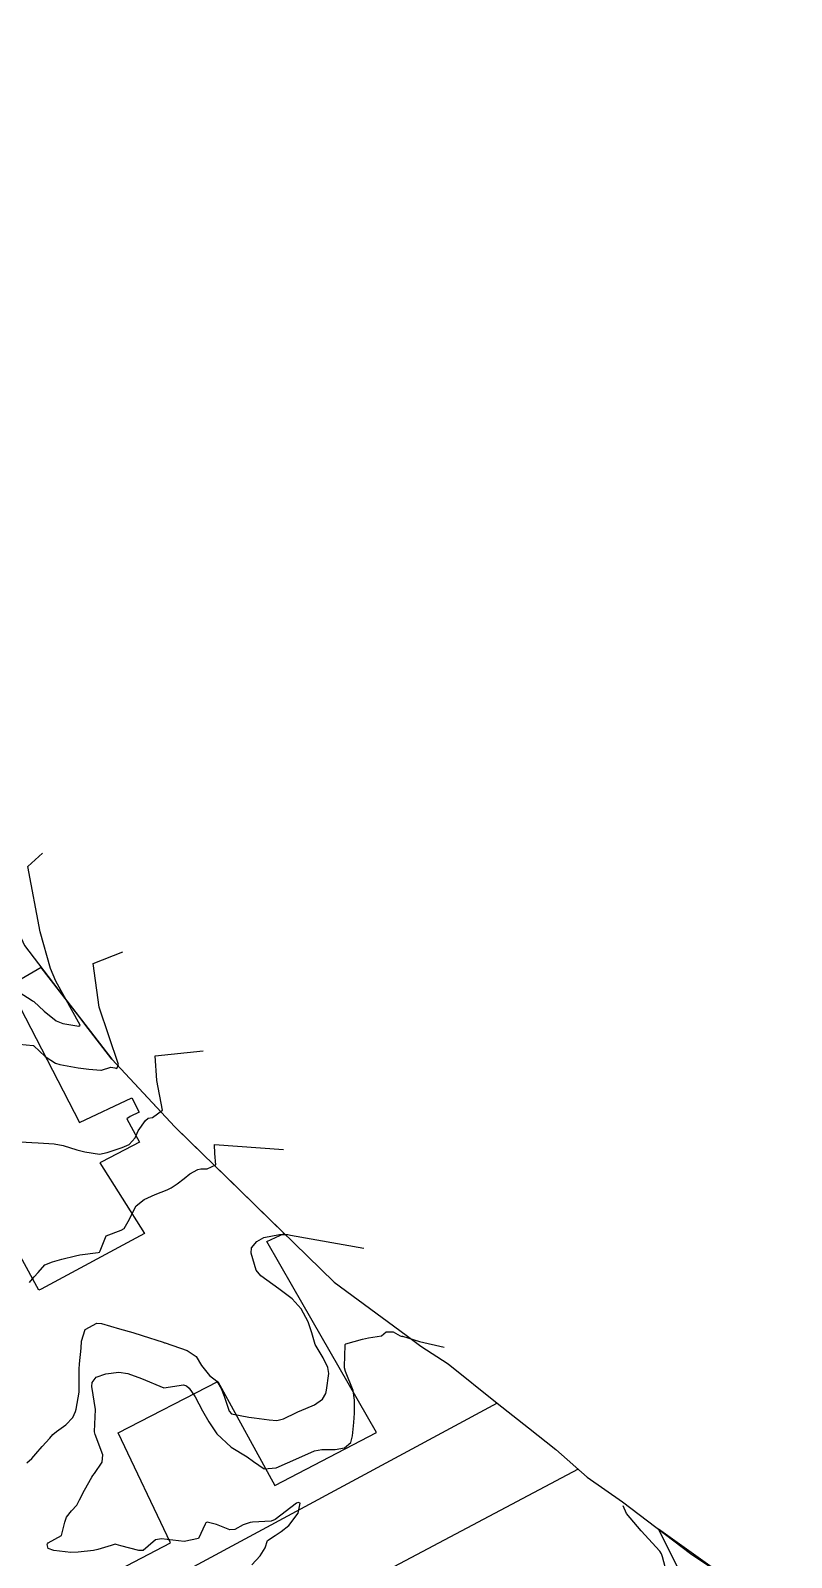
# Model space of a CAD drawing. Header units: metres. Extents: x 286371 to 293043, y 7462578 to 7466404.
# Drawn here: x 291962 to 292029.2, y 7463043.4 to 7463178.2 of the extents above; entities that cross this region are included whole.
import ezdxf

# ---------------------------------------------------------------- set-up
doc = ezdxf.new("R2010")
doc.units = ezdxf.units.M
doc.header["$MEASUREMENT"] = 0
for name, color, linetype in [('Area', 45, 'Continuous'), ('Curvas de Nivel 1m', 11, 'Continuous'), ('Curvas de Nivel 5m', 15, 'Continuous'), ('Edificações', 30, 'Continuous'), ('Vias primárias', 230, 'Continuous')]:
    doc.layers.add(name, color=color, linetype=linetype)

msp = doc.modelspace()

# ---------------------------------------------------------------- linework, layer by layer
at = {"layer": 'Area'}
msp.add_polyline3d([(291933.25, 7463179.07, 727.59), (291934.08, 7463173.2, 731.33), (291934.72, 7463169.14, 731.88), (291935.62, 7463157.21, 732.1), (291936, 7463155.29, 731.95), (291936.12, 7463154.76, 731.96), (291936.81, 7463151.54, 732.02), (291961.49, 7463097.42, 745.29), (291964.42, 7463093.57, 742.82), (291969.2, 7463087.4, 746.62), (291974.77, 7463081.41, 743.59), (291988.81, 7463067.71, 745.34), (291995.17, 7463063.04, 746.34), (291996.46, 7463062.08, 746.43), (291998.89, 7463060.5, 746.54), (292003.22, 7463057.04, 746.7), (292005.98, 7463054.85, 746.65), (292008.4, 7463052.95, 746.73), (292011.15, 7463050.51, 747.48), (292014.26, 7463048.34, 746.97), (292020.26, 7463043.78, 747.02), (292029.19, 7463037.78, 750.5)], dxfattribs=at)
at = {"layer": 'Curvas de Nivel 1m', "flags": 128}
for points, elevation in [([(291961.02, 7463093.29), (291962.17, 7463092.58), (291962.26, 7463092.52), (291962.31, 7463092.48), (291963.22, 7463091.64), (291964.29, 7463090.77), (291964.86, 7463090.54), (291966.28, 7463090.29), (291966.39, 7463090.4), (291964.25, 7463094.27), (291963.79, 7463095.4), (291962.87, 7463098.63), (291961.77, 7463104.39), (291963.08, 7463105.58)], 741), ([(291960.4, 7463088.76), (291962.25, 7463088.61), (291962.27, 7463088.6), (291962.3, 7463088.58), (291963.3, 7463087.62), (291964.23, 7463087.05), (291964.61, 7463086.93), (291966.23, 7463086.62), (291967.16, 7463086.5), (291968.22, 7463086.41), (291968.28, 7463086.42), (291969.12, 7463086.68), (291969.46, 7463086.62), (291969.64, 7463086.57), (291969.79, 7463086.91), (291968.09, 7463091.99), (291967.54, 7463095.82), (291970.17, 7463096.86)], 742), ([(291960.6, 7463080.13), (291962.13, 7463080.03), (291962.7, 7463080), (291964.12, 7463079.92), (291964.89, 7463079.77), (291966.12, 7463079.39), (291966.82, 7463079.21), (291968.11, 7463079.02), (291968.78, 7463079.15), (291970.12, 7463079.61), (291970.72, 7463079.85), (291971.25, 7463080.44), (291971.52, 7463081.06), (291972.16, 7463081.99), (291972.4, 7463082.18), (291972.8, 7463082.23), (291973.67, 7463082.9), (291973.18, 7463085.52), (291973.02, 7463087.68), (291977.26, 7463088.14)], 743), ([(291961.94, 7463067.69), (291962.35, 7463068.18), (291962.69, 7463068.57), (291963.29, 7463069.23), (291963.97, 7463069.5), (291964.78, 7463069.73), (291965.98, 7463070.05), (291966.37, 7463070.13), (291967.98, 7463070.33), (291968.11, 7463070.37), (291968.18, 7463070.49), (291968.7, 7463071.79), (291970.01, 7463072.29), (291970.27, 7463072.46), (291970.63, 7463073.06), (291971.34, 7463074.44), (291972.05, 7463075.02), (291973.02, 7463075.45), (291974.07, 7463075.87), (291974.42, 7463076.04), (291974.96, 7463076.38), (291975.59, 7463076.87), (291976.09, 7463077.26), (291976.78, 7463077.67), (291977.04, 7463077.72), (291977.6, 7463077.71), (291978.37, 7463078.06), (291978.28, 7463079.06), (291978.27, 7463079.87), (291984.35, 7463079.42)], 744), ([(291981.56, 7463042.77), (291982.29, 7463043.56), (291982.72, 7463044.27), (291982.94, 7463044.92), (291983.6, 7463045.36), (291984.15, 7463045.7), (291984.81, 7463046.24), (291985.63, 7463047.32), (291985.81, 7463048.21), (291985.64, 7463048.26), (291985.5, 7463048.22), (291983.62, 7463046.78), (291983.25, 7463046.63), (291981.62, 7463046.53), (291981.41, 7463046.5), (291980.8, 7463046.3), (291980.04, 7463045.88), (291979.61, 7463045.86), (291978.43, 7463046.33), (291977.62, 7463046.55), (291977.48, 7463046.48), (291977.43, 7463046.35), (291976.86, 7463045.09), (291975.59, 7463044.83), (291975.08, 7463044.89), (291973.59, 7463045.06), (291973.04, 7463044.97), (291972.41, 7463044.42), (291971.97, 7463044.04), (291971.58, 7463044.05), (291969.99, 7463044.46), (291969.59, 7463044.57), (291969.48, 7463044.58), (291969.14, 7463044.47), (291967.96, 7463044.11), (291967.58, 7463044.03), (291966.21, 7463043.88), (291965.57, 7463043.87), (291964.09, 7463044.03), (291963.58, 7463044.22), (291963.49, 7463044.56), (291963.51, 7463044.63), (291963.59, 7463044.7), (291964.76, 7463045.37), (291965.04, 7463046.53), (291965.18, 7463046.97), (291965.63, 7463047.53), (291966.11, 7463048.04), (291966.34, 7463048.51), (291966.79, 7463049.37), (291967.44, 7463050.5), (291967.53, 7463050.64), (291967.68, 7463050.84), (291968.35, 7463051.83), (291968.39, 7463052.48), (291967.73, 7463054.28), (291967.68, 7463054.5), (291967.68, 7463054.55), (291967.76, 7463056.49), (291967.43, 7463058.5), (291967.45, 7463058.85), (291967.81, 7463059.32), (291968.66, 7463059.63), (291969.81, 7463059.77), (291970.62, 7463059.64), (291971.81, 7463059.2), (291973.79, 7463058.4), (291975.53, 7463058.65), (291975.8, 7463058.58), (291976.01, 7463058.37), (291976.55, 7463057.6), (291977.21, 7463056.35), (291977.75, 7463055.38), (291978.46, 7463054.33), (291979.72, 7463053.15), (291981.15, 7463052.29), (291981.7, 7463051.88), (291982.65, 7463051.23), (291983.69, 7463051.33), (291985.7, 7463052.21), (291987.07, 7463052.83), (291987.72, 7463052.96), (291988.92, 7463052.96), (291989.72, 7463053.1), (291990.3, 7463053.57), (291990.45, 7463054.14), (291990.57, 7463055.32), (291990.62, 7463056.14), (291990.61, 7463057.31), (291990.49, 7463058.14), (291989.82, 7463059.83), (291989.73, 7463060.16), (291989.72, 7463060.26), (291989.79, 7463062.16), (291989.8, 7463062.21), (291989.86, 7463062.28), (291991.33, 7463062.67), (291991.86, 7463062.79), (291992.99, 7463062.98), (291993.4, 7463063.34), (291994.02, 7463063.32), (291994.66, 7463062.99), (291994.81, 7463062.92), (291994.82, 7463062.95), (291994.85, 7463062.95), (291996.35, 7463062.47), (291998.53, 7463061.98)], 746), ([(292018.27, 7463041.72), (292017.81, 7463043.49), (292017.72, 7463043.73), (292017.58, 7463043.97), (292015.92, 7463045.76), (292014.62, 7463047.29), (292014.32, 7463047.99)], 747)]:
    msp.add_lwpolyline(points, dxfattribs=dict(at, elevation=elevation))
at = {"layer": 'Curvas de Nivel 5m', "elevation": 745, "flags": 128}
msp.add_lwpolyline([(291961.69, 7463051.76), (291962.13, 7463052.14), (291962.49, 7463052.57), (291963.06, 7463053.22), (291963.73, 7463053.96), (291964, 7463054.28), (291964.32, 7463054.55), (291965.15, 7463055.13), (291965.75, 7463055.76), (291965.99, 7463056.29), (291966.05, 7463056.52), (291966.3, 7463058), (291966.3, 7463058.52), (291966.3, 7463060.04), (291966.35, 7463060.52), (291966.48, 7463061.88), (291966.52, 7463062.51), (291966.85, 7463063.54), (291967.88, 7463064.11), (291968.28, 7463064.08), (291969.87, 7463063.61), (291971.05, 7463063.27), (291971.86, 7463063.01), (291973.73, 7463062.41), (291973.85, 7463062.37), (291973.91, 7463062.35), (291975.84, 7463061.67), (291976.64, 7463061.16), (291977.1, 7463060.36), (291977.81, 7463059.49), (291978.46, 7463058.99), (291978.85, 7463058.32), (291979.11, 7463057.65), (291979.56, 7463056.32), (291979.76, 7463056.1), (291981.28, 7463055.81), (291981.76, 7463055.75), (291983.07, 7463055.57), (291983.75, 7463055.51), (291984.34, 7463055.66), (291985.51, 7463056.22), (291985.68, 7463056.3), (291985.77, 7463056.34), (291987.07, 7463056.9), (291987.78, 7463057.39), (291988.08, 7463057.89), (291988.15, 7463058.18), (291988.36, 7463059.64), (291988.27, 7463060.18), (291987.84, 7463061.04), (291987.15, 7463062.2), (291986.84, 7463063.23), (291986.54, 7463064.2), (291985.9, 7463065.36), (291985.1, 7463066.23), (291983.93, 7463067.13), (291982.36, 7463068.27), (291981.95, 7463068.76), (291981.48, 7463070.28), (291981.52, 7463070.74), (291981.99, 7463071.31), (291982.6, 7463071.66), (291984, 7463071.92), (291984.33, 7463071.91), (291984.39, 7463071.92), (291984.72, 7463071.91), (291984.97, 7463071.86), (291991.44, 7463070.7)], dxfattribs=at)
at = {"layer": 'Edificações', "elevation": 744.06}
for points in [[(291966.05, 7463040.35), (291974.37, 7463044.72), (291969.75, 7463054.42), (291978.56, 7463058.96), (291983.59, 7463049.78), (291992.55, 7463054.44), (291985.18, 7463067.29), (291982.88, 7463071.3), (291984.4, 7463072.01), (291982.06, 7463074.29), (291980.1, 7463076.2), (291976.26, 7463079.95), (291974.77, 7463081.41), (291971.99, 7463084.4), (291969.2, 7463087.4), (291966.81, 7463090.48), (291966.18, 7463091.29), (291962.95, 7463095.49), (291960.13, 7463093.82), (291966.34, 7463081.81), (291970.95, 7463083.97), (291971.6, 7463082.71), (291970.81, 7463082.33), (291970.51, 7463082.14), (291971.63, 7463080.07), (291968.3, 7463078.34), (291968.14, 7463078.24), (291972.09, 7463072.01), (291962.95, 7463067.11), (291962.75, 7463067.01), (291953.37, 7463084.2)], [(291966.18, 7463091.29), (291962.95, 7463095.49)]]:
    msp.add_lwpolyline(points, dxfattribs=at)
at = {"layer": 'Edificações', "elevation": 746.99}
msp.add_lwpolyline([(292017.44, 7463045.92), (292020.28, 7463040.24), (292023.22, 7463041.79), (292017.44, 7463045.92)], close=True, dxfattribs=at)
at = {"layer": 'Vias primárias'}
for points, elevation in [([(292003.22, 7463057.04), (291959.43, 7463033.46), (291921.78, 7463013.29), (291919.84, 7463012.19, -0.27218), (291913.07, 7463012.31), (291904.33, 7463016.28, 0.036221), (291872.02, 7463029.22, -30.612987)], 746.7), ([(292010.35, 7463051.22), (291944.85, 7463016.52), (291930.82, 7463008.93, 0.386546), (291926.4, 7462996.31), (291942.55, 7462972.02, 0.127456), (291944.99, 7462969.83, 0.127456)], 747.26)]:
    msp.add_lwpolyline(points, format="xyb", dxfattribs=dict(at, elevation=elevation))

doc.saveas('drawing.dxf')
